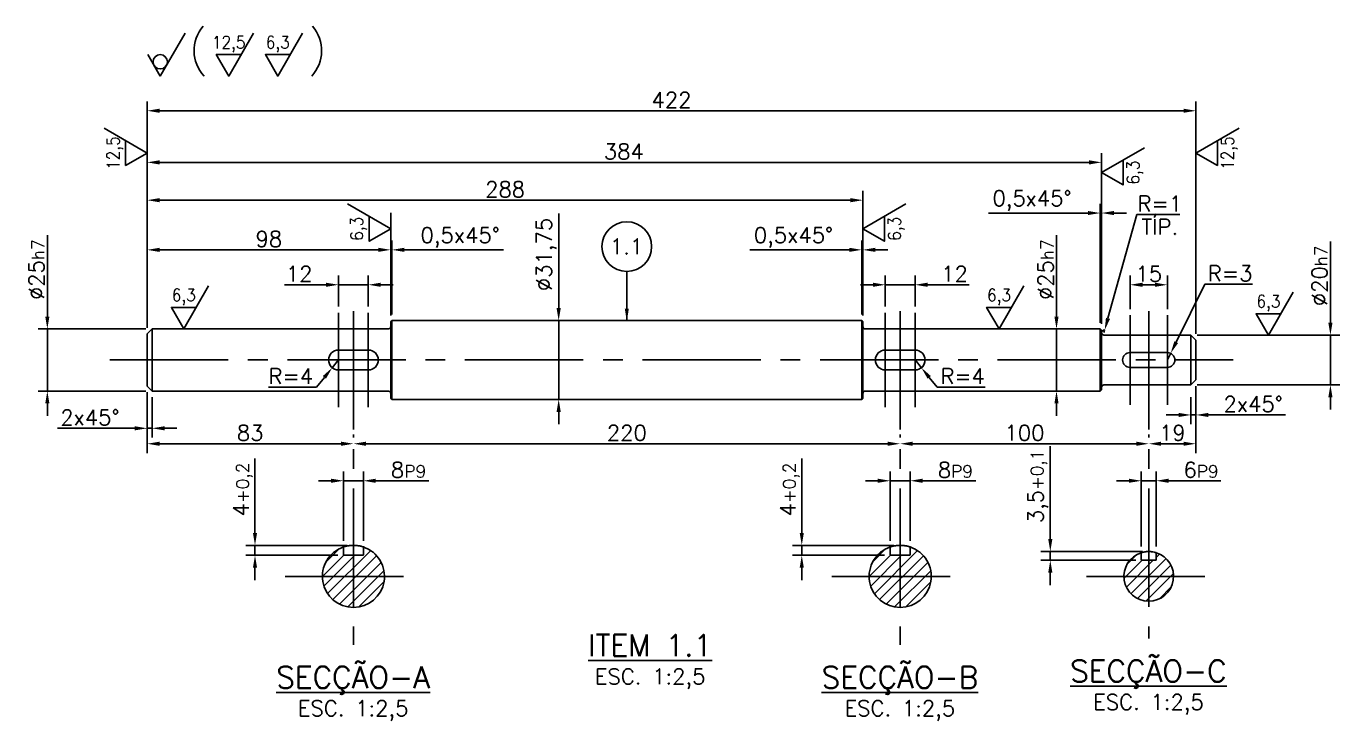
# Model space of a CAD drawing. Header units: metres. Extents: x 0 to 2102, y 0 to 1485.
# Drawn here: x 292 to 820, y 832 to 1111 of the extents above; entities that cross this region are included whole.
import ezdxf
from ezdxf.enums import TextEntityAlignment as Align

# ---------------------------------------------------------------- set-up
doc = ezdxf.new("R2010")
doc.units = ezdxf.units.M
doc.header["$LTSCALE"] = 2.5
doc.linetypes.add('CENTER2', pattern=[28.575, 19.05, -3.175, 3.175, -3.175])
for name, color, linetype in [('GSB', 7, 'Continuous'), ('MR80', 3, 'Continuous'), ('SC1', 7, 'CENTER2'), ('SDM', 7, 'Continuous'), ('SHA', 7, 'Continuous'), ('SL4', 4, 'Continuous')]:
    doc.layers.add(name, color=color, linetype=linetype)
doc.styles.add('R100', font='simplex.shx', dxfattribs={"height": 2.5})
doc.styles.add('R140', font='simplex.shx', dxfattribs={"height": 3.5})
doc.styles.add('R80', font='simplex.shx', dxfattribs={"height": 2})
doc.styles.add('ROMANS', font='ROMANS.SHX')
doc.dimstyles.new('2.5___1-2.5', dxfattribs={"dimscale": 2.5, "dimtxt": 2.5, "dimasz": 2, "dimexe": 1.5, "dimexo": 1, "dimgap": 0.5, "dimtad": 1, "dimzin": 12, "dimtxsty": 'ROMANS', "dimcen": 0, "dimclrd": 256, "dimclre": 256, "dimclrt": 3, "dimazin": 3, "dimtfac": 1, "dimtmove": 0, "dimatfit": 0, "dimfxl": 1, "dimlwd": -1, "dimlwe": -1, "dimarcsym": 0})
doc.dimstyles.new('2.5___1-2.5$4', dxfattribs={"dimscale": 2.5, "dimtxt": 2.5, "dimasz": 2, "dimexe": 1.5, "dimexo": 1, "dimgap": 0.5, "dimtad": 1, "dimtoh": 1, "dimzin": 12, "dimtxsty": 'ROMANS', "dimcen": 0, "dimclrd": 256, "dimclre": 256, "dimclrt": 3, "dimazin": 3, "dimtfac": 1, "dimtmove": 0, "dimatfit": 0, "dimfxl": 1, "dimlwd": -1, "dimlwe": -1, "dimarcsym": 0})
pattern_1 = [(45, (5512.2256, -70.6528), (-2.245064, 2.245064), [])]

# ---------------------------------------------------------------- blocks, each defined once
blk = doc.blocks.new('CORTE')
at = {"layer": 'GSB', "color": 4, "style": 'R140'}
blk.add_attdef('%%UCORTE', text='', height=3.5, dxfattribs=at).set_placement((-0.25, 2.38), align=Align.MIDDLE_CENTER)
at = {"layer": 'GSB', "color": 3, "style": 'R100'}
blk.add_attdef('ESC.', text='', height=2.5, dxfattribs=at).set_placement((-0.25, -2.62), align=Align.MIDDLE_CENTER)
blk = doc.blocks.new('ITEM')
at = {"layer": 'GSB'}
blk.add_circle((0, 0), 4, dxfattribs=at)
blk = doc.blocks.new('*D27')
at = {"layer": 'Defpoints', "color": 0, "transparency": 16777216}
for p in [(438.35, 1021.19), (438.35, 992.22), (340.35, 987.35)]:
    blk.add_point(p, dxfattribs=at)
at = {"layer": 'SDM', "transparency": 16777216}
for p, q in [((340.35, 989.85), (340.35, 1024.94)), ((345.35, 1021.19), (433.35, 1021.19)), ((438.35, 994.72), (438.35, 1024.94))]:
    blk.add_line(p, q, dxfattribs=at)
for points in [[(345.35, 1022.02), (345.35, 1020.36), (340.35, 1021.19)], [(433.35, 1022.02), (433.35, 1020.36), (438.35, 1021.19)]]:
    blk.add_solid(points, dxfattribs=at)
at = {"layer": 'SDM', "color": 3, "transparency": 16777216, "insert": (389.35, 1025.56), "char_height": 6.25, "attachment_point": 5, "style": 'ROMANS'}
blk.add_mtext('98', dxfattribs=at)
blk = doc.blocks.new('*D28')
at = {"layer": 'Defpoints', "color": 0, "transparency": 16777216}
for p in [(628.35, 1041.19), (628.35, 992.22), (340.35, 987.35)]:
    blk.add_point(p, dxfattribs=at)
at = {"layer": 'SDM', "transparency": 16777216}
for p, q in [((340.35, 989.85), (340.35, 1044.94)), ((345.35, 1041.19), (623.35, 1041.19)), ((628.35, 994.72), (628.35, 1044.94))]:
    blk.add_line(p, q, dxfattribs=at)
for points in [[(345.35, 1042.02), (345.35, 1040.36), (340.35, 1041.19)], [(623.35, 1042.02), (623.35, 1040.36), (628.35, 1041.19)]]:
    blk.add_solid(points, dxfattribs=at)
at = {"layer": 'SDM', "color": 3, "transparency": 16777216, "insert": (484.35, 1045.56), "char_height": 6.25, "attachment_point": 5, "style": 'ROMANS'}
blk.add_mtext('288', dxfattribs=at)
blk = doc.blocks.new('*D29')
at = {"layer": 'Defpoints', "color": 0, "transparency": 16777216}
for p in [(724.35, 1056.41), (724.35, 988.85), (340.35, 987.35)]:
    blk.add_point(p, dxfattribs=at)
at = {"layer": 'SDM', "transparency": 16777216}
for p, q in [((340.35, 989.85), (340.35, 1060.16)), ((724.35, 991.35), (724.35, 1060.16)), ((345.35, 1056.41), (719.35, 1056.41))]:
    blk.add_line(p, q, dxfattribs=at)
for points in [[(345.35, 1057.24), (345.35, 1055.57), (340.35, 1056.41)], [(719.35, 1057.24), (719.35, 1055.57), (724.35, 1056.41)]]:
    blk.add_solid(points, dxfattribs=at)
at = {"layer": 'SDM', "color": 3, "transparency": 16777216, "insert": (532.2, 1060.78), "char_height": 6.25, "attachment_point": 5, "style": 'ROMANS'}
blk.add_mtext('384', dxfattribs=at)
blk = doc.blocks.new('*D30')
at = {"layer": 'Defpoints', "color": 0, "transparency": 16777216}
for p in [(762.35, 1077.19), (340.35, 987.35), (762.35, 984.85)]:
    blk.add_point(p, dxfattribs=at)
at = {"layer": 'SDM', "transparency": 16777216}
for p, q in [((340.35, 989.85), (340.35, 1080.94)), ((762.35, 987.35), (762.35, 1080.94)), ((345.35, 1077.19), (757.35, 1077.19))]:
    blk.add_line(p, q, dxfattribs=at)
for points in [[(345.35, 1078.02), (345.35, 1076.36), (340.35, 1077.19)], [(757.35, 1078.02), (757.35, 1076.36), (762.35, 1077.19)]]:
    blk.add_solid(points, dxfattribs=at)
at = {"layer": 'SDM', "color": 3, "transparency": 16777216, "insert": (551.35, 1081.56), "char_height": 6.25, "attachment_point": 5, "style": 'ROMANS'}
blk.add_mtext('422', dxfattribs=at)
blk = doc.blocks.new('*D31')
at = {"layer": 'Defpoints', "color": 0, "transparency": 16777216}
for p in [(340.35, 966.35), (423.35, 943.12), (423.35, 943.12)]:
    blk.add_point(p, dxfattribs=at)
at = {"layer": 'SDM', "transparency": 16777216}
for p, q in [((340.35, 963.85), (340.35, 939.37)), ((423.35, 945.62), (423.35, 946.87)), ((345.35, 943.12), (418.35, 943.12))]:
    blk.add_line(p, q, dxfattribs=at)
for points in [[(345.35, 943.96), (345.35, 942.29), (340.35, 943.12)], [(418.35, 943.96), (418.35, 942.29), (423.35, 943.12)]]:
    blk.add_solid(points, dxfattribs=at)
at = {"layer": 'SDM', "color": 3, "transparency": 16777216, "insert": (381.85, 947.5), "char_height": 6.25, "attachment_point": 5, "style": 'ROMANS'}
blk.add_mtext('83', dxfattribs=at)
blk = doc.blocks.new('*D32')
at = {"layer": 'Defpoints', "color": 0, "transparency": 16777216}
for p in [(643.35, 943.12), (643.35, 943.12), (743.35, 943.12)]:
    blk.add_point(p, dxfattribs=at)
at = {"layer": 'SDM', "transparency": 16777216}
for p, q in [((643.35, 945.62), (643.35, 946.87)), ((743.35, 945.62), (743.35, 946.87)), ((738.35, 943.12), (648.35, 943.12))]:
    blk.add_line(p, q, dxfattribs=at)
for points in [[(648.35, 943.96), (648.35, 942.29), (643.35, 943.12)], [(738.35, 943.96), (738.35, 942.29), (743.35, 943.12)]]:
    blk.add_solid(points, dxfattribs=at)
at = {"layer": 'SDM', "color": 3, "transparency": 16777216, "insert": (693.35, 947.5), "char_height": 6.25, "attachment_point": 5, "style": 'ROMANS'}
blk.add_mtext('100', dxfattribs=at)
blk = doc.blocks.new('*D33')
at = {"layer": 'Defpoints', "color": 0, "transparency": 16777216}
for p in [(762.35, 968.85), (743.35, 943.12), (762.35, 943.12)]:
    blk.add_point(p, dxfattribs=at)
at = {"layer": 'SDM', "transparency": 16777216}
for p, q in [((762.35, 966.35), (762.35, 939.37)), ((743.35, 945.62), (743.35, 946.87)), ((748.35, 943.12), (757.35, 943.12))]:
    blk.add_line(p, q, dxfattribs=at)
for points in [[(748.35, 943.96), (748.35, 942.29), (743.35, 943.12)], [(757.35, 943.96), (757.35, 942.29), (762.35, 943.12)]]:
    blk.add_solid(points, dxfattribs=at)
at = {"layer": 'SDM', "color": 3, "transparency": 16777216, "insert": (752.85, 947.5), "char_height": 6.25, "attachment_point": 5, "style": 'ROMANS'}
blk.add_mtext('19', dxfattribs=at)
blk = doc.blocks.new('*D34')
at = {"layer": 'Defpoints', "color": 0, "transparency": 16777216}
for p in [(423.35, 943.12), (643.35, 943.12), (643.35, 943.12)]:
    blk.add_point(p, dxfattribs=at)
at = {"layer": 'SDM', "transparency": 16777216}
for p, q in [((643.35, 945.62), (643.35, 946.87)), ((428.35, 943.12), (638.35, 943.12)), ((423.35, 940.62), (423.35, 939.37))]:
    blk.add_line(p, q, dxfattribs=at)
for points in [[(428.35, 943.96), (428.35, 942.29), (423.35, 943.12)], [(638.35, 943.96), (638.35, 942.29), (643.35, 943.12)]]:
    blk.add_solid(points, dxfattribs=at)
at = {"layer": 'SDM', "color": 3, "transparency": 16777216, "insert": (533.35, 947.5), "char_height": 6.25, "attachment_point": 5, "style": 'ROMANS'}
blk.add_mtext('220', dxfattribs=at)
blk = doc.blocks.new('*D35')
at = {"layer": 'Defpoints', "color": 0, "transparency": 16777216}
for p in [(417.35, 1007.13), (417.35, 995.85), (429.35, 995.85)]:
    blk.add_point(p, dxfattribs=at)
at = {"layer": 'SDM', "transparency": 16777216}
for p, q in [((417.35, 998.35), (417.35, 1010.88)), ((429.35, 998.35), (429.35, 1010.88)), ((412.35, 1007.13), (395.63, 1007.13)), ((429.35, 1007.13), (417.35, 1007.13)), ((434.35, 1007.13), (439.35, 1007.13))]:
    blk.add_line(p, q, dxfattribs=at)
for points in [[(412.35, 1007.96), (412.35, 1006.3), (417.35, 1007.13)], [(434.35, 1007.96), (434.35, 1006.3), (429.35, 1007.13)]]:
    blk.add_solid(points, dxfattribs=at)
at = {"layer": 'SDM', "color": 3, "transparency": 16777216, "insert": (401.49, 1011.51), "char_height": 6.25, "attachment_point": 5, "style": 'ROMANS'}
blk.add_mtext('12', dxfattribs=at)
blk = doc.blocks.new('*D36')
at = {"layer": 'Defpoints', "color": 0, "transparency": 16777216}
for p in [(414.83, 973.74), (417.35, 976.85)]:
    blk.add_point(p, dxfattribs=at)
at = {"layer": 'SDM', "transparency": 16777216}
for p, q in [((417.35, 976.85), (414.83, 973.74)), ((411.69, 969.85), (408.54, 965.97)), ((408.54, 965.97), (389.13, 965.97))]:
    blk.add_line(p, q, dxfattribs=at)
blk.add_solid([(411.04, 970.38), (412.33, 969.33), (414.83, 973.74)], dxfattribs=at)
at = {"layer": 'SDM', "color": 3, "transparency": 16777216, "insert": (398.21, 970.34), "char_height": 6.25, "attachment_point": 5, "style": 'ROMANS'}
blk.add_mtext('R=4', dxfattribs=at)
blk = doc.blocks.new('*D37')
at = {"layer": 'Defpoints', "color": 0, "transparency": 16777216}
for p in [(649.35, 1007.13), (637.35, 995.85), (649.35, 995.85)]:
    blk.add_point(p, dxfattribs=at)
at = {"layer": 'SDM', "transparency": 16777216}
for p, q in [((637.35, 998.35), (637.35, 1010.88)), ((649.35, 998.35), (649.35, 1010.88)), ((632.35, 1007.13), (627.35, 1007.13)), ((637.35, 1007.13), (649.35, 1007.13)), ((654.35, 1007.13), (671.08, 1007.13))]:
    blk.add_line(p, q, dxfattribs=at)
for points in [[(632.35, 1007.96), (632.35, 1006.3), (637.35, 1007.13)], [(654.35, 1007.96), (654.35, 1006.3), (649.35, 1007.13)]]:
    blk.add_solid(points, dxfattribs=at)
at = {"layer": 'SDM', "color": 3, "transparency": 16777216, "insert": (665.21, 1011.51), "char_height": 6.25, "attachment_point": 5, "style": 'ROMANS'}
blk.add_mtext('12', dxfattribs=at)
blk = doc.blocks.new('*D38')
at = {"layer": 'Defpoints', "color": 0, "transparency": 16777216}
for p in [(649.35, 976.85), (651.87, 973.74)]:
    blk.add_point(p, dxfattribs=at)
at = {"layer": 'SDM', "transparency": 16777216}
for p, q in [((649.35, 976.85), (651.87, 973.74)), ((655.02, 969.85), (658.17, 965.97)), ((658.17, 965.97), (677.57, 965.97))]:
    blk.add_line(p, q, dxfattribs=at)
blk.add_arc((649.35, 976.85), 4, 305.8099, 2.7344, dxfattribs=at)
blk.add_solid([(655.67, 970.38), (654.37, 969.33), (651.87, 973.74)], dxfattribs=at)
at = {"layer": 'SDM', "color": 3, "transparency": 16777216, "insert": (668.49, 970.34), "char_height": 6.25, "attachment_point": 5, "style": 'ROMANS'}
blk.add_mtext('R=4', dxfattribs=at)
blk = doc.blocks.new('*D39')
at = {"layer": 'Defpoints', "color": 0, "transparency": 16777216}
for p in [(750.85, 1007.13), (735.85, 994.85), (750.85, 994.85)]:
    blk.add_point(p, dxfattribs=at)
at = {"layer": 'SDM', "transparency": 16777216}
for p, q in [((735.85, 997.35), (735.85, 1010.88)), ((750.85, 997.35), (750.85, 1010.88)), ((740.85, 1007.13), (745.85, 1007.13))]:
    blk.add_line(p, q, dxfattribs=at)
for points in [[(740.85, 1007.96), (740.85, 1006.3), (735.85, 1007.13)], [(745.85, 1007.96), (745.85, 1006.3), (750.85, 1007.13)]]:
    blk.add_solid(points, dxfattribs=at)
at = {"layer": 'SDM', "color": 3, "transparency": 16777216, "insert": (743.35, 1011.51), "char_height": 6.25, "attachment_point": 5, "style": 'ROMANS'}
blk.add_mtext('15', dxfattribs=at)
blk = doc.blocks.new('*D40')
at = {"layer": 'Defpoints', "color": 0, "transparency": 16777216}
for p in [(752.18, 979.54), (750.85, 976.85)]:
    blk.add_point(p, dxfattribs=at)
at = {"layer": 'SDM', "transparency": 16777216}
for p, q in [((754.4, 984.02), (765.93, 1007.33)), ((765.93, 1007.33), (785.04, 1007.33)), ((750.85, 976.85), (752.18, 979.54))]:
    blk.add_line(p, q, dxfattribs=at)
blk.add_solid([(753.65, 984.39), (755.15, 983.65), (752.18, 979.54)], dxfattribs=at)
at = {"layer": 'SDM', "color": 3, "transparency": 16777216, "insert": (776.11, 1011.71), "char_height": 6.25, "attachment_point": 5, "style": 'ROMANS'}
blk.add_mtext('R=3', dxfattribs=at)
blk = doc.blocks.new('*D41')
at = {"layer": 'Defpoints', "color": 0, "transparency": 16777216}
for p in [(427.35, 928.22), (419.35, 901.56), (427.35, 901.56)]:
    blk.add_point(p, dxfattribs=at)
at = {"layer": 'SDM', "transparency": 16777216}
for p, q in [((419.35, 904.06), (419.35, 931.97)), ((427.35, 904.06), (427.35, 931.97)), ((414.35, 928.22), (409.35, 928.22)), ((419.35, 928.22), (427.35, 928.22)), ((432.35, 928.22), (453.72, 928.22))]:
    blk.add_line(p, q, dxfattribs=at)
for points in [[(414.35, 929.05), (414.35, 927.39), (419.35, 928.22)], [(432.35, 929.05), (432.35, 927.39), (427.35, 928.22)]]:
    blk.add_solid(points, dxfattribs=at)
at = {"layer": 'SDM', "color": 3, "transparency": 16777216, "insert": (445.54, 932.6), "char_height": 6.25, "attachment_point": 5, "style": 'ROMANS'}
blk.add_mtext('8{\\H0.8x;\\C2;P9}', dxfattribs=at)
blk = doc.blocks.new('*D42')
at = {"layer": 'Defpoints', "color": 0, "transparency": 16777216}
for p in [(383.75, 902.22), (423.35, 902.22), (419.6, 898.22)]:
    blk.add_point(p, dxfattribs=at)
at = {"layer": 'SDM', "transparency": 16777216}
for p, q in [((383.75, 907.22), (383.75, 937.16)), ((420.85, 902.22), (380, 902.22)), ((383.75, 898.22), (383.75, 902.22)), ((417.1, 898.22), (380, 898.22)), ((383.75, 893.22), (383.75, 888.22))]:
    blk.add_line(p, q, dxfattribs=at)
for points in [[(382.91, 907.22), (384.58, 907.22), (383.75, 902.22)], [(382.91, 893.22), (384.58, 893.22), (383.75, 898.22)]]:
    blk.add_solid(points, dxfattribs=at)
at = {"layer": 'SDM', "color": 3, "transparency": 16777216, "insert": (378.9, 924.69), "char_height": 6.25, "attachment_point": 5, "rotation": 90, "style": 'ROMANS'}
blk.add_mtext('4{\\H0.8x;\\C2;+0,2}', dxfattribs=at)
blk = doc.blocks.new('*D43')
at = {"layer": 'Defpoints', "color": 0, "transparency": 16777216}
for p in [(647.35, 928.22), (639.35, 901.56), (647.35, 901.56)]:
    blk.add_point(p, dxfattribs=at)
at = {"layer": 'SDM', "transparency": 16777216}
for p, q in [((639.35, 904.06), (639.35, 931.97)), ((647.35, 904.06), (647.35, 931.97)), ((634.35, 928.22), (629.35, 928.22)), ((639.35, 928.22), (647.35, 928.22)), ((652.35, 928.22), (673.72, 928.22))]:
    blk.add_line(p, q, dxfattribs=at)
for points in [[(634.35, 929.05), (634.35, 927.39), (639.35, 928.22)], [(652.35, 929.05), (652.35, 927.39), (647.35, 928.22)]]:
    blk.add_solid(points, dxfattribs=at)
at = {"layer": 'SDM', "color": 3, "transparency": 16777216, "insert": (665.54, 932.6), "char_height": 6.25, "attachment_point": 5, "style": 'ROMANS'}
blk.add_mtext('8{\\H0.8x;\\C2;P9}', dxfattribs=at)
blk = doc.blocks.new('*D44')
at = {"layer": 'Defpoints', "color": 0, "transparency": 16777216}
for p in [(603.75, 902.22), (643.35, 902.22), (639.6, 898.22)]:
    blk.add_point(p, dxfattribs=at)
at = {"layer": 'SDM', "transparency": 16777216}
for p, q in [((603.75, 907.22), (603.75, 937.16)), ((640.85, 902.22), (600, 902.22)), ((603.75, 898.22), (603.75, 902.22)), ((637.1, 898.22), (600, 898.22)), ((603.75, 893.22), (603.75, 888.22))]:
    blk.add_line(p, q, dxfattribs=at)
for points in [[(602.91, 907.22), (604.58, 907.22), (603.75, 902.22)], [(602.91, 893.22), (604.58, 893.22), (603.75, 898.22)]]:
    blk.add_solid(points, dxfattribs=at)
at = {"layer": 'SDM', "color": 3, "transparency": 16777216, "insert": (598.9, 924.69), "char_height": 6.25, "attachment_point": 5, "rotation": 90, "style": 'ROMANS'}
blk.add_mtext('4{\\H0.8x;\\C2;+0,2}', dxfattribs=at)
blk = doc.blocks.new('*D45')
at = {"layer": 'Defpoints', "color": 0, "transparency": 16777216}
for p in [(746.35, 928.22), (740.35, 899.26), (746.35, 899.26)]:
    blk.add_point(p, dxfattribs=at)
at = {"layer": 'SDM', "transparency": 16777216}
for p, q in [((740.35, 901.76), (740.35, 931.97)), ((746.35, 901.76), (746.35, 931.97)), ((735.35, 928.22), (730.35, 928.22)), ((740.35, 928.22), (746.35, 928.22)), ((751.35, 928.22), (772.42, 928.22))]:
    blk.add_line(p, q, dxfattribs=at)
for points in [[(735.35, 929.05), (735.35, 927.39), (740.35, 928.22)], [(751.35, 929.05), (751.35, 927.39), (746.35, 928.22)]]:
    blk.add_solid(points, dxfattribs=at)
at = {"layer": 'SDM', "color": 3, "transparency": 16777216, "insert": (764.39, 932.6), "char_height": 6.25, "attachment_point": 5, "style": 'ROMANS'}
blk.add_mtext('6{\\H0.8x;\\C2;P9}', dxfattribs=at)
blk = doc.blocks.new('*D46')
at = {"layer": 'Defpoints', "color": 0, "transparency": 16777216}
for p in [(703.75, 899.72), (743.35, 899.72), (740.6, 896.22)]:
    blk.add_point(p, dxfattribs=at)
at = {"layer": 'SDM', "transparency": 16777216}
for p, q in [((703.75, 904.72), (703.75, 942.16)), ((740.85, 899.72), (700, 899.72)), ((703.75, 896.22), (703.75, 899.72)), ((738.1, 896.22), (700, 896.22)), ((703.75, 891.22), (703.75, 886.22))]:
    blk.add_line(p, q, dxfattribs=at)
for points in [[(702.91, 904.72), (704.58, 904.72), (703.75, 899.72)], [(702.91, 891.22), (704.58, 891.22), (703.75, 896.22)]]:
    blk.add_solid(points, dxfattribs=at)
at = {"layer": 'SDM', "color": 3, "transparency": 16777216, "insert": (698.78, 925.94), "char_height": 6.25, "attachment_point": 5, "rotation": 90, "style": 'ROMANS'}
blk.add_mtext('3,5{\\H0.8x;\\C2;+0,1}', dxfattribs=at)
blk = doc.blocks.new('*D47')
at = {"layer": 'Defpoints', "color": 0, "transparency": 16777216}
for p in [(300.2, 989.35), (342.35, 989.35), (342.35, 964.35)]:
    blk.add_point(p, dxfattribs=at)
at = {"layer": 'SDM', "transparency": 16777216}
for p, q in [((300.2, 994.35), (300.2, 1027.08)), ((339.85, 989.35), (296.45, 989.35)), ((300.2, 964.35), (300.2, 989.35)), ((339.85, 964.35), (296.45, 964.35)), ((300.2, 959.35), (300.2, 954.35))]:
    blk.add_line(p, q, dxfattribs=at)
for points in [[(299.36, 994.35), (301.03, 994.35), (300.2, 989.35)], [(299.36, 959.35), (301.03, 959.35), (300.2, 964.35)]]:
    blk.add_solid(points, dxfattribs=at)
at = {"layer": 'SDM', "color": 3, "transparency": 16777216, "insert": (295.82, 1013.22), "char_height": 6.25, "attachment_point": 5, "rotation": 90, "style": 'ROMANS'}
blk.add_mtext('%%C25{\\H0.8x;\\C2;h7}', dxfattribs=at)
blk = doc.blocks.new('*D48')
at = {"layer": 'Defpoints', "color": 0, "transparency": 16777216}
for p in [(706.24, 989.35), (706.24, 989.35), (706.24, 964.35)]:
    blk.add_point(p, dxfattribs=at)
at = {"layer": 'SDM', "transparency": 16777216}
for p, q in [((706.24, 994.35), (706.24, 1027.08)), ((706.24, 964.35), (706.24, 989.35)), ((708.74, 989.35), (709.99, 989.35)), ((708.74, 964.35), (709.99, 964.35)), ((706.24, 959.35), (706.24, 954.35))]:
    blk.add_line(p, q, dxfattribs=at)
for points in [[(705.41, 994.35), (707.08, 994.35), (706.24, 989.35)], [(705.41, 959.35), (707.08, 959.35), (706.24, 964.35)]]:
    blk.add_solid(points, dxfattribs=at)
at = {"layer": 'SDM', "color": 3, "transparency": 16777216, "insert": (701.87, 1013.22), "char_height": 6.25, "attachment_point": 5, "rotation": 90, "style": 'ROMANS'}
blk.add_mtext('%%C25{\\H0.8x;\\C2;h7}', dxfattribs=at)
blk = doc.blocks.new('*D49')
at = {"layer": 'Defpoints', "color": 0, "transparency": 16777216}
for p in [(760.35, 986.85), (760.35, 966.85), (816.45, 966.85)]:
    blk.add_point(p, dxfattribs=at)
at = {"layer": 'SDM', "transparency": 16777216}
for p, q in [((816.45, 991.85), (816.45, 1024.58)), ((762.85, 986.85), (820.2, 986.85)), ((816.45, 966.85), (816.45, 986.85)), ((762.85, 966.85), (820.2, 966.85)), ((816.45, 961.85), (816.45, 956.85))]:
    blk.add_line(p, q, dxfattribs=at)
for points in [[(815.62, 991.85), (817.29, 991.85), (816.45, 986.85)], [(815.62, 961.85), (817.29, 961.85), (816.45, 966.85)]]:
    blk.add_solid(points, dxfattribs=at)
at = {"layer": 'SDM', "color": 3, "transparency": 16777216, "insert": (812.08, 1010.72), "char_height": 6.25, "attachment_point": 5, "rotation": 90, "style": 'ROMANS'}
blk.add_mtext('%%C20{\\H0.8x;\\C2;h7}', dxfattribs=at)
blk = doc.blocks.new('*D50')
at = {"layer": 'Defpoints', "color": 0, "transparency": 16777216}
for p in [(505.94, 992.72), (505.94, 992.72), (505.94, 960.97)]:
    blk.add_point(p, dxfattribs=at)
at = {"layer": 'SDM', "transparency": 16777216}
for p, q in [((505.94, 997.72), (505.94, 1035.88)), ((503.44, 992.72), (502.19, 992.72)), ((505.94, 960.97), (505.94, 992.72)), ((503.44, 960.97), (502.19, 960.97)), ((505.94, 955.97), (505.94, 950.97))]:
    blk.add_line(p, q, dxfattribs=at)
for points in [[(505.1, 997.72), (506.77, 997.72), (505.94, 992.72)], [(505.1, 955.97), (506.77, 955.97), (505.94, 960.97)]]:
    blk.add_solid(points, dxfattribs=at)
at = {"layer": 'SDM', "color": 3, "transparency": 16777216, "insert": (500.97, 1019.3), "char_height": 6.25, "attachment_point": 5, "rotation": 90, "style": 'ROMANS'}
blk.add_mtext('%%C31,75', dxfattribs=at)
blk = doc.blocks.new('*D51')
at = {"layer": 'Defpoints', "color": 0, "transparency": 16777216}
for p in [(340.35, 966.35), (342.35, 964.35), (340.35, 949.35)]:
    blk.add_point(p, dxfattribs=at)
at = {"layer": 'SDM', "transparency": 16777216}
for p, q in [((340.35, 963.85), (340.35, 945.6)), ((342.35, 961.85), (342.35, 945.6)), ((335.35, 949.35), (304.34, 949.35)), ((342.35, 949.35), (340.35, 949.35)), ((347.35, 949.35), (352.35, 949.35))]:
    blk.add_line(p, q, dxfattribs=at)
for points in [[(335.35, 950.18), (335.35, 948.51), (340.35, 949.35)], [(347.35, 950.18), (347.35, 948.51), (342.35, 949.35)]]:
    blk.add_solid(points, dxfattribs=at)
at = {"layer": 'SDM', "color": 3, "transparency": 16777216, "insert": (317.35, 953.72), "char_height": 6.25, "attachment_point": 5, "style": 'ROMANS'}
blk.add_mtext('2x45%%D', dxfattribs=at)
blk = doc.blocks.new('*D52')
at = {"layer": 'Defpoints', "color": 0, "transparency": 16777216}
for p in [(438.85, 1021.19), (438.35, 992.22), (438.85, 992.72)]:
    blk.add_point(p, dxfattribs=at)
at = {"layer": 'SDM', "transparency": 16777216}
for p, q in [((433.35, 1021.19), (428.35, 1021.19)), ((438.35, 994.72), (438.35, 1024.94)), ((438.35, 1021.19), (438.85, 1021.19)), ((438.85, 995.22), (438.85, 1024.94)), ((443.85, 1021.19), (483.79, 1021.19))]:
    blk.add_line(p, q, dxfattribs=at)
for points in [[(433.35, 1022.02), (433.35, 1020.36), (438.35, 1021.19)], [(443.85, 1022.02), (443.85, 1020.36), (438.85, 1021.19)]]:
    blk.add_solid(points, dxfattribs=at)
at = {"layer": 'SDM', "color": 3, "transparency": 16777216, "insert": (466.32, 1026.16), "char_height": 6.25, "attachment_point": 5, "style": 'ROMANS'}
blk.add_mtext('0,5x45%%D', dxfattribs=at)
blk = doc.blocks.new('*D53')
at = {"layer": 'Defpoints', "color": 0, "transparency": 16777216}
for p in [(627.85, 1021.19), (627.85, 992.72), (628.35, 992.22)]:
    blk.add_point(p, dxfattribs=at)
at = {"layer": 'SDM', "transparency": 16777216}
for p, q in [((622.85, 1021.19), (582.91, 1021.19)), ((627.85, 995.22), (627.85, 1024.94)), ((628.35, 1021.19), (627.85, 1021.19)), ((628.35, 994.72), (628.35, 1024.94)), ((633.35, 1021.19), (638.35, 1021.19))]:
    blk.add_line(p, q, dxfattribs=at)
for points in [[(622.85, 1022.02), (622.85, 1020.36), (627.85, 1021.19)], [(633.35, 1022.02), (633.35, 1020.36), (628.35, 1021.19)]]:
    blk.add_solid(points, dxfattribs=at)
at = {"layer": 'SDM', "color": 3, "transparency": 16777216, "insert": (600.38, 1026.16), "char_height": 6.25, "attachment_point": 5, "style": 'ROMANS'}
blk.add_mtext('0,5x45%%D', dxfattribs=at)
blk = doc.blocks.new('*D54')
at = {"layer": 'Defpoints', "color": 0, "transparency": 16777216}
for p in [(760.35, 964.35), (762.35, 966.35), (762.35, 954.72)]:
    blk.add_point(p, dxfattribs=at)
at = {"layer": 'SDM', "transparency": 16777216}
for p, q in [((760.35, 961.85), (760.35, 950.97)), ((762.35, 963.85), (762.35, 950.97)), ((755.35, 954.72), (750.35, 954.72)), ((760.35, 954.72), (762.35, 954.72)), ((767.35, 954.72), (798.36, 954.72))]:
    blk.add_line(p, q, dxfattribs=at)
for points in [[(755.35, 955.56), (755.35, 953.89), (760.35, 954.72)], [(767.35, 955.56), (767.35, 953.89), (762.35, 954.72)]]:
    blk.add_solid(points, dxfattribs=at)
at = {"layer": 'SDM', "color": 3, "transparency": 16777216, "insert": (785.36, 959.1), "char_height": 6.25, "attachment_point": 5, "style": 'ROMANS'}
blk.add_mtext('2x45%%D', dxfattribs=at)
blk = doc.blocks.new('*D55')
at = {"layer": 'Defpoints', "color": 0, "transparency": 16777216}
for p in [(723.85, 1036.01), (723.85, 989.35), (724.35, 988.85)]:
    blk.add_point(p, dxfattribs=at)
at = {"layer": 'SDM', "transparency": 16777216}
for p, q in [((718.85, 1036.01), (678.91, 1036.01)), ((723.85, 991.85), (723.85, 1039.76)), ((724.35, 1036.01), (723.85, 1036.01)), ((724.35, 991.35), (724.35, 1039.76)), ((729.35, 1036.01), (734.35, 1036.01))]:
    blk.add_line(p, q, dxfattribs=at)
for points in [[(718.85, 1036.85), (718.85, 1035.18), (723.85, 1036.01)], [(729.35, 1036.85), (729.35, 1035.18), (724.35, 1036.01)]]:
    blk.add_solid(points, dxfattribs=at)
at = {"layer": 'SDM', "color": 3, "transparency": 16777216, "insert": (696.38, 1040.99), "char_height": 6.25, "attachment_point": 5, "style": 'ROMANS'}
blk.add_mtext('0,5x45%%D', dxfattribs=at)
blk = doc.blocks.new('*D56')
at = {"layer": 'Defpoints', "color": 0, "transparency": 16777216}
for p in [(725.62, 988.81), (725.35, 987.85)]:
    blk.add_point(p, dxfattribs=at)
at = {"layer": 'SDM', "transparency": 16777216}
for p, q in [((726.96, 993.63), (738.55, 1035.43)), ((738.55, 1035.43), (755.88, 1035.43)), ((725.35, 987.85), (725.62, 988.81))]:
    blk.add_line(p, q, dxfattribs=at)
blk.add_arc((725.35, 987.85), 1, 74.4927, 180, dxfattribs=at)
blk.add_solid([(726.15, 993.85), (727.76, 993.41), (725.62, 988.81)], dxfattribs=at)
at = {"layer": 'SDM', "color": 3, "transparency": 16777216, "char_height": 6.25, "attachment_point": 5, "style": 'ROMANS'}
for s, insert in [('R=1', (747.84, 1039.81)), ('TÍP.', (747.84, 1030.46))]:
    blk.add_mtext(s, dxfattribs=dict(at, insert=insert))
blk = doc.blocks.new('ROUGHNESS (INDICATION)')
blk.add_lwpolyline([(4, 6.93), (0, 0), (-2, 3.46), (2, 3.46)])
at = {"layer": 'MR80', "style": 'R80', "width": 0.9}
blk.add_attdef('ROUGHNESS', text='', height=2, dxfattribs=at).set_placement((0, 5.46), align=Align.MIDDLE_CENTER)
blk = doc.blocks.new('A$Cb5e2482d')
for p, q in [((15, 17.32), (5, 0)), ((5, 0), (0, 8.66))]:
    blk.add_line(p, q)
at = {"layer": 'SDM'}
blk.add_circle((5, 5.77), 2.89, dxfattribs=at)

msp = doc.modelspace()

# ---------------------------------------------------------------- hatches: boundary and pattern name
at = {"layer": 'SHA'}
h = msp.add_hatch(dxfattribs=at)
h.set_pattern_fill('ANSI31', color=256, style=0)
h.set_pattern_definition(pattern_1)
edge = h.paths.add_edge_path(flags=0)
edge.add_arc((423.351, 889.718), 12.5, 108.66292, 431.33708)
edge.add_line((427.351, 901.561), (427.351, 898.468))
edge.add_arc((427.101, 898.468), 0.25, 270, 360, ccw=False)
edge.add_line((427.101, 898.218), (419.601, 898.218))
edge.add_arc((419.601, 898.468), 0.25, 180, 270, ccw=False)
edge.add_line((419.351, 898.468), (419.351, 901.561))
h = msp.add_hatch(dxfattribs=at)
h.set_pattern_fill('ANSI31', color=256, style=0)
h.set_pattern_definition(pattern_1)
edge = h.paths.add_edge_path(flags=0)
edge.add_arc((643.351, 889.718), 12.5, 108.66292, 431.33708)
edge.add_line((647.351, 901.561), (647.351, 898.468))
edge.add_arc((647.101, 898.468), 0.25, 270, 360, ccw=False)
edge.add_line((647.101, 898.218), (639.601, 898.218))
edge.add_arc((639.601, 898.468), 0.25, 180, 270, ccw=False)
edge.add_line((639.351, 898.468), (639.351, 901.561))
h = msp.add_hatch(dxfattribs=at)
h.set_pattern_fill('ANSI31', color=256, style=0)
h.set_pattern_definition(pattern_1)
edge = h.paths.add_edge_path(flags=0)
edge.add_line((740.351, 896.468), (740.351, 899.258))
edge.add_arc((743.351, 889.718), 10, 107.4576, 432.5424)
edge.add_line((746.351, 899.258), (746.351, 896.468))
edge.add_arc((746.101, 896.468), 0.25, 270, 360, ccw=False)
edge.add_line((746.101, 896.218), (740.601, 896.218))
edge.add_arc((740.601, 896.468), 0.25, 180, 270, ccw=False)

# ---------------------------------------------------------------- linework, layer by layer
at = {"layer": 'GSB', "color": 7, "ltscale": 0.02}
for centre, start, end in [((374.366, 1101.37), 139.37292, 222.62574), ((395.447, 1101.37), 317.37426, 40.62708)]:
    msp.add_arc(centre, 15.121, start, end, dxfattribs=at)
at = {"layer": 'SC1'}
for p, q in [((417.351, 995.846), (417.351, 957.846)), ((423.351, 996.531), (423.351, 862.218)), ((429.351, 995.846), (429.351, 957.846)), ((637.351, 995.846), (637.351, 957.846)), ((643.351, 996.531), (643.351, 862.218)), ((649.351, 995.846), (649.351, 957.846)), ((735.851, 994.846), (735.851, 958.846)), ((743.351, 996.531), (743.351, 864.718)), ((750.851, 994.846), (750.851, 958.846)), ((325.351, 976.846), (777.351, 976.846)), ((395.851, 889.718), (450.851, 889.718)), ((615.851, 889.718), (670.851, 889.718)), ((718.351, 889.718), (768.351, 889.718))]:
    msp.add_line(p, q, dxfattribs=at)
at = {"layer": 'SDM'}
msp.add_line((438.351, 1024.938), (438.351, 1036.032), dxfattribs=at)
at = {"layer": 'SL4'}
for p, q in [((342.351, 989.346), (340.351, 987.346)), ((437.351, 989.346), (342.351, 989.346)), ((342.351, 989.346), (342.351, 964.346)), ((438.851, 992.721), (438.351, 992.221)), ((438.351, 992.221), (438.351, 990.346)), ((438.351, 990.346), (438.351, 963.346)), ((627.851, 992.721), (438.851, 992.721)), ((438.851, 992.721), (438.851, 960.971)), ((628.351, 992.221), (627.851, 992.721)), ((627.851, 992.721), (627.851, 960.971)), ((628.351, 990.346), (628.351, 992.221)), ((628.351, 990.346), (628.351, 963.346)), ((723.851, 989.346), (629.351, 989.346)), ((724.351, 988.846), (723.851, 989.346)), ((723.851, 989.346), (723.851, 964.346)), ((724.351, 987.846), (724.351, 988.846)), ((340.351, 987.346), (340.351, 966.346)), ((724.351, 987.846), (724.351, 965.846)), ((760.351, 986.846), (725.351, 986.846)), ((762.351, 984.846), (760.351, 986.846)), ((760.351, 986.846), (760.351, 966.846)), ((762.351, 968.846), (762.351, 984.846)), ((417.351, 980.846), (429.351, 980.846)), ((637.351, 980.846), (649.351, 980.846)), ((750.851, 979.846), (735.851, 979.846)), ((417.351, 972.846), (429.351, 972.846)), ((637.351, 972.846), (649.351, 972.846)), ((735.851, 973.846), (750.851, 973.846)), ((760.351, 966.846), (762.351, 968.846)), ((340.351, 966.346), (342.351, 964.346)), ((342.351, 964.346), (437.351, 964.346)), ((438.351, 963.346), (438.351, 961.471)), ((628.351, 961.471), (628.351, 963.346)), ((629.351, 964.346), (723.851, 964.346)), ((723.851, 964.346), (724.351, 964.846)), ((724.351, 964.846), (724.351, 965.846)), ((725.351, 966.846), (760.351, 966.846)), ((438.351, 961.471), (438.851, 960.971)), ((438.851, 960.971), (627.851, 960.971)), ((627.851, 960.971), (628.351, 961.471)), ((419.351, 898.468), (419.351, 901.561)), ((427.351, 901.561), (427.351, 898.468)), ((639.351, 898.468), (639.351, 901.561)), ((647.351, 901.561), (647.351, 898.468)), ((740.351, 899.258), (740.351, 896.468)), ((746.351, 899.258), (746.351, 896.468)), ((427.101, 898.218), (419.601, 898.218)), ((647.101, 898.218), (639.601, 898.218)), ((746.101, 896.218), (740.601, 896.218))]:
    msp.add_line(p, q, dxfattribs=at)
for centre, radius, start, end in [((437.351, 990.346), 1, 270, 0), ((629.351, 990.346), 1, 180, 270), ((725.351, 987.846), 1, 180, 270), ((417.351, 976.846), 4, 90, 270), ((429.351, 976.846), 4, 270, 90), ((637.351, 976.846), 4, 90, 270), ((649.351, 976.846), 4, 270, 90), ((735.851, 976.846), 3, 90, 270), ((750.851, 976.846), 3, 270, 90), ((437.351, 963.346), 1, 0, 90), ((629.351, 963.346), 1, 90, 180), ((725.351, 965.846), 1, 90, 180), ((423.351, 889.718), 12.5, 108.66292, 71.33708), ((419.601, 898.468), 0.25, 180, 270), ((427.101, 898.468), 0.25, 270, 0), ((643.351, 889.718), 12.5, 108.66292, 71.33708), ((639.601, 898.468), 0.25, 180, 270), ((647.101, 898.468), 0.25, 270, 0), ((743.351, 889.718), 10, 107.4576, 72.5424), ((740.601, 896.468), 0.25, 180, 270), ((746.101, 896.468), 0.25, 270, 0)]:
    msp.add_arc(centre, radius, start, end, dxfattribs=at)
for points, knots in [([(427.351, 901.561), (427.351, 901.561), (427.325, 901.57), (427.223, 901.604), (427.145, 901.629), (426.944, 901.691), (426.821, 901.728), (426.531, 901.808), (426.363, 901.851), (425.997, 901.937), (425.797, 901.979), (425.36, 902.058), (425.131, 902.093), (424.65, 902.153), (424.396, 902.177), (423.879, 902.21), (423.618, 902.218), (423.093, 902.218), (422.826, 902.21), (422.311, 902.178), (422.061, 902.154), (421.574, 902.094), (421.343, 902.058), (420.912, 901.98), (420.708, 901.937), (420.34, 901.851), (420.175, 901.809), (419.885, 901.729), (419.76, 901.692), (419.559, 901.63), (419.482, 901.605), (419.378, 901.57), (419.351, 901.561), (419.351, 901.561)], [0, 0, 0, 0, 0.0625, 0.0625, 0.125, 0.125, 0.1875, 0.1875, 0.25, 0.25, 0.3125, 0.3125, 0.375, 0.375, 0.4375, 0.4375, 0.5, 0.5, 0.5625, 0.5625, 0.625, 0.625, 0.6875, 0.6875, 0.75, 0.75, 0.8125, 0.8125, 0.875, 0.875, 0.9375, 0.9375, 1, 1, 1, 1]), ([(647.351, 901.561), (647.351, 901.561), (647.325, 901.57), (647.223, 901.604), (647.145, 901.629), (646.944, 901.691), (646.821, 901.728), (646.531, 901.808), (646.363, 901.851), (645.997, 901.937), (645.797, 901.979), (645.36, 902.058), (645.131, 902.093), (644.65, 902.153), (644.396, 902.177), (643.879, 902.21), (643.618, 902.218), (643.093, 902.218), (642.826, 902.21), (642.311, 902.178), (642.061, 902.154), (641.574, 902.094), (641.343, 902.058), (640.912, 901.98), (640.708, 901.937), (640.34, 901.851), (640.175, 901.809), (639.885, 901.729), (639.76, 901.692), (639.559, 901.63), (639.482, 901.605), (639.378, 901.57), (639.351, 901.561), (639.351, 901.561)], [0, 0, 0, 0, 0.0625, 0.0625, 0.125, 0.125, 0.1875, 0.1875, 0.25, 0.25, 0.3125, 0.3125, 0.375, 0.375, 0.4375, 0.4375, 0.5, 0.5, 0.5625, 0.5625, 0.625, 0.625, 0.6875, 0.6875, 0.75, 0.75, 0.8125, 0.8125, 0.875, 0.875, 0.9375, 0.9375, 1, 1, 1, 1]), ([(746.351, 899.258), (746.351, 899.258), (746.332, 899.264), (746.255, 899.288), (746.197, 899.305), (746.046, 899.349), (745.954, 899.374), (745.736, 899.43), (745.61, 899.461), (745.198, 899.55), (744.865, 899.61), (744.325, 899.672), (744.134, 899.689), (743.747, 899.712), (743.551, 899.718), (743.158, 899.718), (742.957, 899.712), (742.572, 899.69), (742.384, 899.673), (742.019, 899.631), (741.846, 899.606), (741.522, 899.551), (741.369, 899.521), (741.092, 899.461), (740.969, 899.431), (740.752, 899.375), (740.657, 899.349), (740.507, 899.305), (740.45, 899.288), (740.372, 899.264), (740.351, 899.258), (740.351, 899.258)], [0, 0, 0, 0, 0.0625, 0.0625, 0.125, 0.125, 0.1875, 0.1875, 0.25, 0.25, 0.375, 0.375, 0.4375, 0.4375, 0.5, 0.5, 0.5625, 0.5625, 0.625, 0.625, 0.6875, 0.6875, 0.75, 0.75, 0.8125, 0.8125, 0.875, 0.875, 0.9375, 0.9375, 1, 1, 1, 1])]:
    msp.add_open_spline(points, degree=3, knots=knots, dxfattribs=at)

# ---------------------------------------------------------------- block references
at = {"layer": 'GSB'}
msp.add_blockref('A$Cb5e2482d', (340.627, 1091.13), dxfattribs=at)
for name, p, xscale, yscale, zscale, values in [('ROUGHNESS (INDICATION)', (373.162, 1091.13), 2.499999999999972, 2.499999999999972, 2.499999999999972, {'ROUGHNESS': '12,5'}), ('ROUGHNESS (INDICATION)', (392.914, 1091.13), 2.499999999999972, 2.499999999999972, 2.499999999999972, {'ROUGHNESS': '6,3'}), ('ROUGHNESS (INDICATION)', (355.101, 989.346), 2.499999999999972, 2.499999999999972, 2.499999999999972, {'ROUGHNESS': '6,3'}), ('ROUGHNESS (INDICATION)', (683.123, 989.346), 2.499999999999972, 2.499999999999972, 2.499999999999972, {'ROUGHNESS': '6,3'}), ('ROUGHNESS (INDICATION)', (791.527, 986.846), 2.499999999999972, 2.499999999999972, 2.499999999999972, {'ROUGHNESS': '6,3'}), ('CORTE', (543.362, 855.978), 2.5, 2.5, 2.5, {'%%UCORTE': '%%uITEM 1.1', 'ESC.': 'ESC. 1:2,5'}), ('CORTE', (743.868, 845.677), 2.5, 2.5, 2.5, {'%%UCORTE': '%%uSECÇÃO-C', 'ESC.': 'ESC. 1:2,5'}), ('CORTE', (423.868, 843.177), 2.5, 2.5, 2.5, {'%%UCORTE': '%%uSECÇÃO-A', 'ESC.': 'ESC. 1:2,5'}), ('CORTE', (643.868, 843.177), 2.5, 2.5, 2.5, {'%%UCORTE': '%%uSECÇÃO-B', 'ESC.': 'ESC. 1:2,5'})]:
    msp.add_blockref(name, p, dxfattribs=dict(at, xscale=xscale, yscale=yscale, zscale=zscale)).add_auto_attribs(values)
at = {"layer": 'GSB', "xscale": 2.499999999999972, "yscale": 2.499999999999972, "zscale": 2.499999999999972}
for p, rotation, values in [((340.351, 1060.158), 90, {'ROUGHNESS': '12,5'}), ((340.351, 1060.158), 90, {'ROUGHNESS': '12,5'}), ((438.351, 1029.677), 89.99999999999999, {'ROUGHNESS': '6,3'})]:
    msp.add_blockref('ROUGHNESS (INDICATION)', p, dxfattribs=dict(at, rotation=rotation)).add_auto_attribs(values)
at = {"layer": 'GSB'}
ref = msp.add_blockref('ROUGHNESS (INDICATION)', (762.351, 1060.158), dxfattribs=dict(at, xscale=-2.499999999999972, yscale=2.499999999999972, zscale=2.499999999999972, rotation=270))
ref.add_attrib('ROUGHNESS', '12,5', dxfattribs={"layer": 'MR80', "height": 5, "rotation": 90, "style": 'R80', "width": 0.9}).set_placement((775.059, 1060.158), align=Align.MIDDLE_CENTER)
ref = msp.add_blockref('ROUGHNESS (INDICATION)', (724.351, 1052.325), dxfattribs=dict(at, xscale=-2.499999999999972, yscale=2.499999999999972, zscale=2.499999999999972, rotation=270))
ref.add_attrib('ROUGHNESS', '6,3', dxfattribs={"layer": 'MR80', "height": 5, "rotation": 90, "style": 'R80', "width": 0.9}).set_placement((737.059, 1052.325), align=Align.MIDDLE_CENTER)
ref = msp.add_blockref('ROUGHNESS (INDICATION)', (628.351, 1029.677), dxfattribs=dict(at, xscale=-2.499999999999972, yscale=2.499999999999972, zscale=2.499999999999972, rotation=270))
ref.add_attrib('ROUGHNESS', '6,3', dxfattribs={"layer": 'MR80', "height": 5, "rotation": 90, "style": 'R80', "width": 0.9}).set_placement((641.059, 1029.677), align=Align.MIDDLE_CENTER)
ref = msp.add_blockref('ITEM', (533.351, 1022.482), dxfattribs=dict(at, xscale=-2.5, yscale=2.5, zscale=2.5, rotation=180))
ref.add_attrib('1', '1.1', dxfattribs={"color": 3, "height": 6.25, "style": 'R100'}).set_placement((533.267, 1022.535), align=Align.MIDDLE_CENTER)

# ---------------------------------------------------------------- dimensions: what is measured, and where the dimension line sits
at = {"layer": 'SDM'}
for base, p2, picture, middle in [((762.351, 1077.189), (762.351, 984.846), '*D30', (551.351, 1077.189)), ((724.351, 1056.408), (724.351, 988.846), '*D29', (532.197, 1056.408)), ((628.351, 1041.188), (628.351, 992.221), '*D28', (484.351, 1041.188))]:
    dim = msp.add_linear_dim(base=base, p1=(340.351, 987.346), p2=p2, dimstyle='2.5___1-2.5', dxfattribs=at)
    dim.commit()
    dim.dimension.update_dxf_attribs({"geometry": picture, "text_midpoint": middle, "dimtype": 160})
for base, p1, p2, angle, text, picture, middle in [((723.851, 1036.015), (724.351, 988.846), (723.851, 989.346), 180, '0<>x45%%D', '*D55', (696.381, 1040.985)), ((300.195, 989.346), (342.351, 964.346), (342.351, 989.346), 90, '%%C<>{\\H0.8x;\\C2;h7}', '*D47', (295.82, 1013.215)), ((627.851, 1021.188), (628.351, 992.221), (627.851, 992.721), 180, '0<>x45%%D', '*D53', (600.381, 1026.159)), ((706.243, 989.346), (706.243, 964.346), (706.243, 989.346), 90, '%%C<>{\\H0.8x;\\C2;h7}', '*D48', (701.868, 1013.215)), ((762.351, 954.722), (760.351, 964.346), (762.351, 966.346), 180, '<>x45%%D', '*D54', (785.357, 959.097)), ((703.747, 899.718), (740.601, 896.218), (743.351, 899.718), 90, '<>{\\H0.8x;\\C2;+0,1}', '*D46', (698.777, 925.939)), ((383.747, 902.218), (419.601, 898.218), (423.351, 902.218), 90, '<>{\\H0.8x;\\C2;+0,2}', '*D42', (378.896, 924.689)), ((603.747, 902.218), (639.601, 898.218), (643.351, 902.218), 90, '<>{\\H0.8x;\\C2;+0,2}', '*D44', (598.896, 924.689))]:
    dim = msp.add_linear_dim(base=base, p1=p1, p2=p2, angle=angle, text=text, dimstyle='2.5___1-2.5', dxfattribs=at)
    dim.commit()
    dim.dimension.update_dxf_attribs({"geometry": picture, "text_midpoint": middle})
dim = msp.add_radius_dim(center=(725.351, 987.846), mpoint=(725.619, 988.81), text='<>\\XTÍP.', dimstyle='2.5___1-2.5$4', override={"dimpost": 'R=<>'}, dxfattribs=at)
dim.commit()
dim.dimension.update_dxf_attribs({"geometry": '*D56', "text_midpoint": (747.841, 1035.433), "dimtype": 164})
for base, p1, p2, text, picture, middle in [((505.936, 992.721), (505.936, 960.971), (505.936, 992.721), '%%C<>', '*D50', (505.936, 1019.299)), ((816.452, 966.846), (760.351, 986.846), (760.351, 966.846), '%%C<>{\\H0.8x;\\C2;h7}', '*D49', (816.452, 1010.715))]:
    dim = msp.add_linear_dim(base=base, p1=p1, p2=p2, angle=90, text=text, dimstyle='2.5___1-2.5', dxfattribs=at)
    dim.commit()
    dim.dimension.update_dxf_attribs({"geometry": picture, "text_midpoint": middle, "dimtype": 160})
for base, p1, p2, picture, middle in [((438.351, 1021.188), (340.351, 987.346), (438.351, 992.221), '*D27', (389.351, 1025.563)), ((417.351, 1007.131), (429.351, 995.846), (417.351, 995.846), '*D35', (401.488, 1011.506)), ((762.351, 943.125), (743.351, 943.125), (762.351, 968.846), '*D33', (752.851, 947.5)), ((423.351, 943.125), (340.351, 966.346), (423.351, 943.125), '*D31', (381.851, 947.5)), ((643.351, 943.125), (423.351, 943.125), (643.351, 943.125), '*D34', (533.351, 947.5))]:
    dim = msp.add_linear_dim(base=base, p1=p1, p2=p2, dimstyle='2.5___1-2.5', dxfattribs=at)
    dim.commit()
    dim.dimension.update_dxf_attribs({"geometry": picture, "text_midpoint": middle})
for base, p1, p2, text, picture, middle in [((438.851, 1021.188), (438.351, 992.221), (438.851, 992.721), '0<>x45%%D', '*D52', (466.322, 1026.159)), ((340.351, 949.348), (342.351, 964.346), (340.351, 966.346), '<>x45%%D', '*D51', (317.346, 953.723)), ((427.351, 928.221), (419.351, 901.561), (427.351, 901.561), '<>{\\H0.8x;\\C2;P9}', '*D41', (445.536, 932.596)), ((647.351, 928.221), (639.351, 901.561), (647.351, 901.561), '<>{\\H0.8x;\\C2;P9}', '*D43', (665.536, 932.596)), ((746.351, 928.221), (740.351, 899.258), (746.351, 899.258), '<>{\\H0.8x;\\C2;P9}', '*D45', (764.387, 932.596))]:
    dim = msp.add_linear_dim(base=base, p1=p1, p2=p2, text=text, dimstyle='2.5___1-2.5', dxfattribs=at)
    dim.commit()
    dim.dimension.update_dxf_attribs({"geometry": picture, "text_midpoint": middle})
for base, p1, p2, picture, middle in [((649.351, 1007.131), (637.351, 995.846), (649.351, 995.846), '*D37', (665.215, 1011.506)), ((750.851, 1007.131), (735.851, 994.846), (750.851, 994.846), '*D39', (743.351, 1011.506)), ((643.351, 943.125), (743.351, 943.125), (643.351, 943.125), '*D32', (693.351, 947.5))]:
    dim = msp.add_linear_dim(base=base, p1=p1, p2=p2, angle=180, dimstyle='2.5___1-2.5', dxfattribs=at)
    dim.commit()
    dim.dimension.update_dxf_attribs({"geometry": picture, "text_midpoint": middle})
dim = msp.add_radius_dim(center=(750.851, 976.846), mpoint=(752.182, 979.535), dimstyle='2.5___1-2.5$4', override={"dimpost": 'R=<>'}, dxfattribs=at)
dim.commit()
dim.dimension.update_dxf_attribs({"geometry": '*D40', "text_midpoint": (776.109, 1007.332), "dimtype": 164})
for center, mpoint, picture, middle in [((417.351, 976.846), (414.833, 973.739), '*D36', (398.21, 970.344)), ((649.351, 976.846), (651.87, 973.739), '*D38', (668.493, 970.344))]:
    dim = msp.add_radius_dim(center=center, mpoint=mpoint, dimstyle='2.5___1-2.5$4', override={"dimpost": 'R=<>'}, dxfattribs=at)
    dim.commit()
    dim.dimension.update_dxf_attribs({"geometry": picture, "text_midpoint": middle})

# ---------------------------------------------------------------- leaders
msp.add_leader([(533.351, 992.504), (533.351, 1012.482)], dimstyle='2.5___1-2.5', override={"dimgap": 0.5, "dimtad": 0}, dxfattribs=at)

doc.saveas('drawing.dxf')
